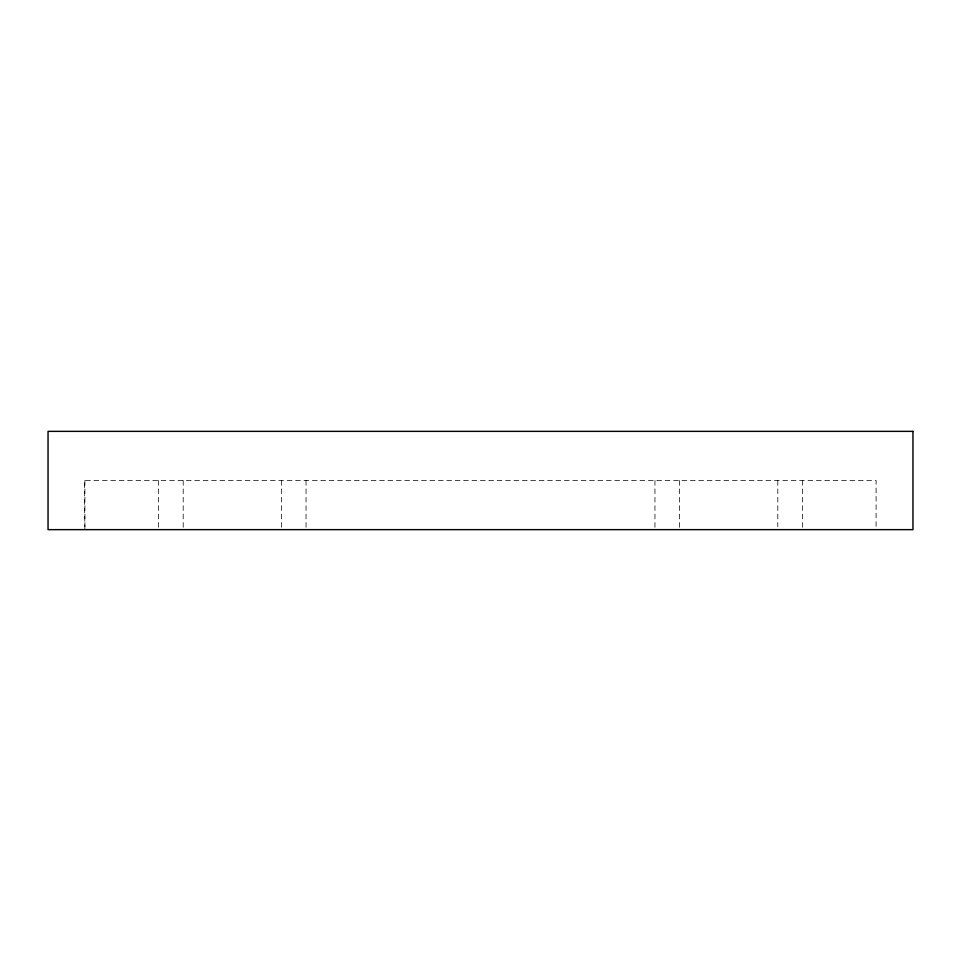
<?xml version="1.0" encoding="UTF-8"?>
<svg xmlns="http://www.w3.org/2000/svg" width="961" height="961" viewBox="0 0 961 961"><rect width="100%" height="100%" fill="white"/><g stroke="black" fill="none" stroke-linecap="round" stroke-linejoin="round"><path stroke-width="0.72" stroke-dasharray="4.8 3.6" d="M84.904 529.643L84.328 480.5L876.096 480.5L876.096 529.643M802.375 480.5L802.375 529.643M777.809 480.5L777.809 526.664M679.523 480.5L679.523 529.643M654.958 480.5L654.958 529.643M306.042 480.5L306.042 529.643M281.477 480.5L281.477 529.643M183.191 480.5L183.191 529.643M158.625 480.5L158.625 529.643M84.904 480.5L84.904 526.664"/><path stroke-width="1.44" d="M912.95 431.357L48.05 431.357L48.05 529.643L912.95 529.643L912.95 431.357"/></g></svg>
